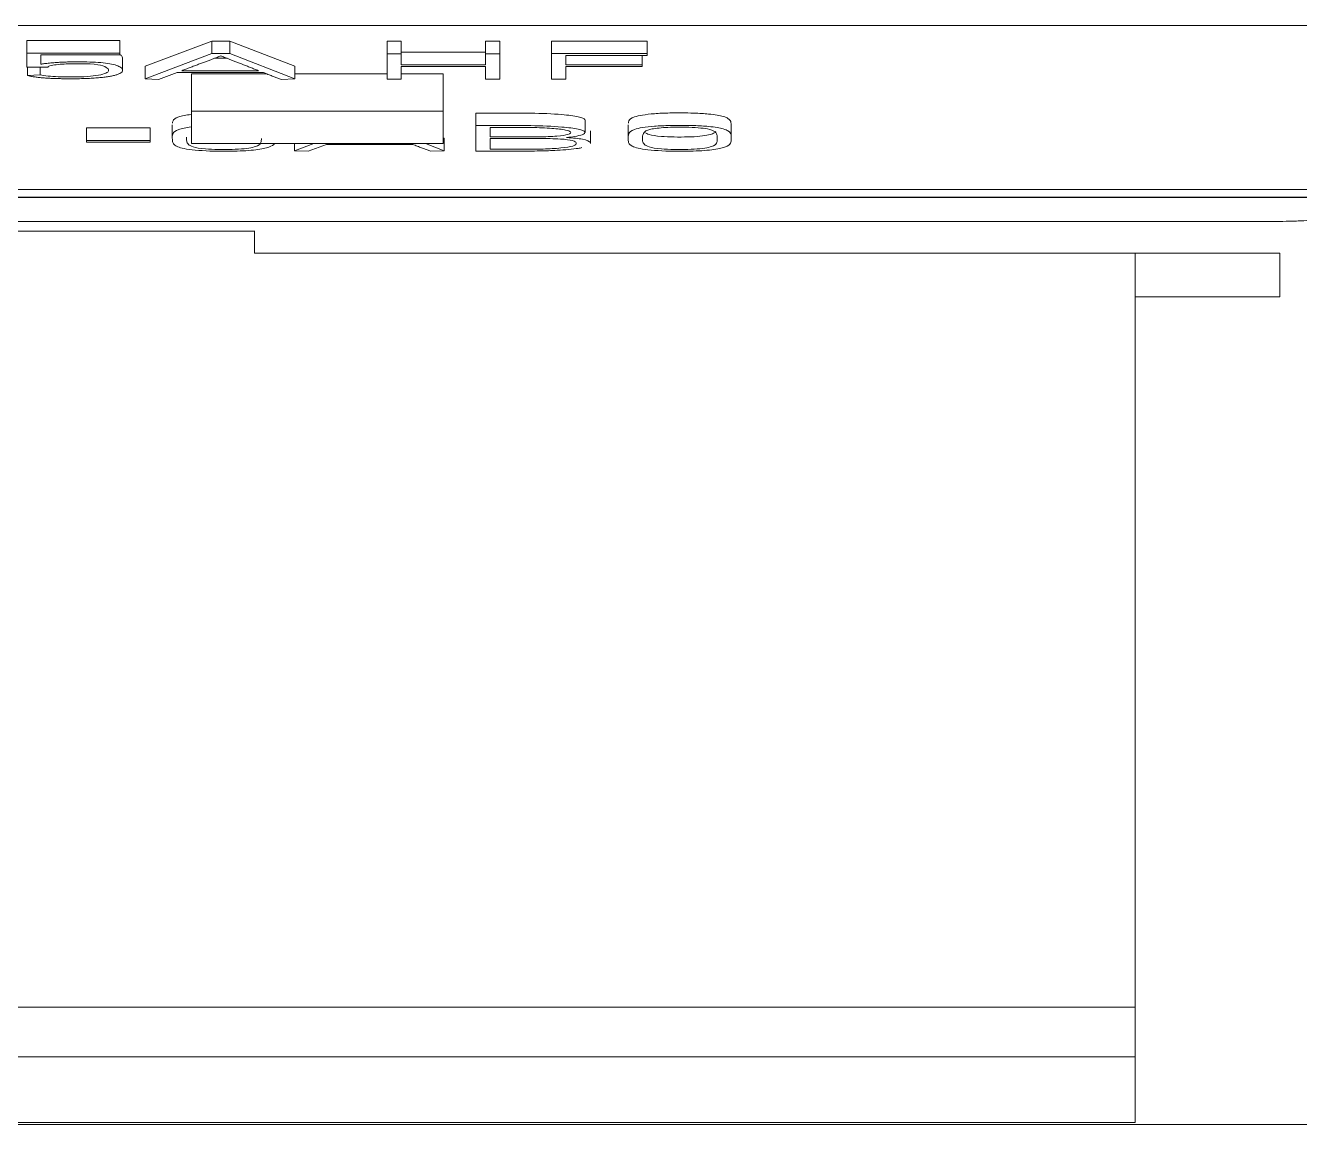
# Model space of a CAD drawing. Header units: millimetres. Extents: x 0 to 594, y 0 to 420.
# Drawn here: x 254.45 to 264.58, y 43.12 to 51.86 of the extents above; entities that cross this region are included whole.
import ezdxf

# ---------------------------------------------------------------- set-up
doc = ezdxf.new("R2010")
doc.units = ezdxf.units.MM
doc.layers.add('1', color=7, linetype='Continuous')

msp = doc.modelspace()

# ---------------------------------------------------------------- linework, layer by layer
at = {"layer": '1', "color": 7, "linetype": 'Continuous', "lineweight": 13}
for p, q in [((265.171, 51.859), (240.371, 51.859)), ((254.462, 51.64), (254.462, 51.74)), ((254.462, 51.74), (255.201, 51.74)), ((255.201, 51.64), (255.201, 51.74)), ((255.933, 51.735), (255.403, 51.535)), ((256.075, 51.735), (255.933, 51.735)), ((255.933, 51.636), (255.933, 51.735)), ((256.592, 51.535), (256.075, 51.735)), ((256.075, 51.636), (256.075, 51.735)), ((257.438, 51.735), (257.327, 51.735)), ((257.327, 51.635), (257.327, 51.735)), ((257.438, 51.635), (257.438, 51.735)), ((258.221, 51.735), (258.108, 51.735)), ((258.108, 51.635), (258.108, 51.735)), ((258.221, 51.635), (258.221, 51.735)), ((258.632, 51.636), (258.632, 51.735)), ((259.393, 51.735), (258.632, 51.735)), ((259.393, 51.636), (259.393, 51.735)), ((254.462, 51.529), (254.462, 51.64)), ((254.462, 51.64), (255.201, 51.64)), ((254.573, 51.626), (254.573, 51.551)), ((255.201, 51.626), (254.573, 51.626)), ((255.201, 51.64), (255.201, 51.626)), ((255.223, 51.502), (255.223, 51.602)), ((255.933, 51.636), (255.403, 51.435)), ((256.075, 51.636), (255.933, 51.636)), ((256.051, 51.599), (255.956, 51.599)), ((256.592, 51.435), (256.075, 51.636)), ((257.327, 51.635), (257.327, 51.433)), ((257.438, 51.635), (257.327, 51.635)), ((258.108, 51.647), (257.438, 51.647)), ((257.438, 51.547), (257.438, 51.635)), ((258.221, 51.635), (258.108, 51.635)), ((258.108, 51.635), (258.108, 51.547)), ((258.221, 51.433), (258.221, 51.635)), ((258.632, 51.636), (258.632, 51.433)), ((259.393, 51.636), (258.632, 51.636)), ((258.745, 51.547), (258.745, 51.621)), ((258.745, 51.621), (259.393, 51.621)), ((259.353, 51.547), (259.353, 51.621)), ((259.393, 51.621), (259.393, 51.636)), ((254.63, 51.529), (254.462, 51.529)), ((254.466, 51.462), (254.466, 51.529)), ((254.466, 51.462), (254.568, 51.468)), ((254.568, 51.468), (254.568, 51.529)), ((255.403, 51.435), (255.403, 51.535)), ((255.509, 51.431), (255.656, 51.486)), ((255.656, 51.486), (256.342, 51.486)), ((256.304, 51.5), (255.694, 51.5)), ((255.771, 51.177), (255.771, 51.475)), ((256.369, 51.475), (255.771, 51.475)), ((256.592, 51.435), (256.592, 51.535)), ((257.327, 51.475), (256.592, 51.475)), ((258.108, 51.547), (257.438, 51.547)), ((257.438, 51.433), (257.438, 51.533)), ((257.438, 51.533), (258.108, 51.533)), ((257.771, 51.475), (257.438, 51.475)), ((257.771, 51.177), (257.771, 51.475)), ((258.108, 51.533), (258.108, 51.433)), ((259.353, 51.547), (258.745, 51.547)), ((258.745, 51.433), (258.745, 51.533)), ((258.745, 51.533), (259.353, 51.533)), ((259.353, 51.533), (259.353, 51.547)), ((255.403, 51.435), (255.509, 51.431)), ((256.484, 51.431), (256.592, 51.435)), ((257.327, 51.433), (257.438, 51.433)), ((258.108, 51.433), (258.221, 51.433)), ((258.632, 51.433), (258.745, 51.433)), ((255.771, 51.177), (255.771, 50.921)), ((257.771, 51.177), (255.771, 51.177)), ((257.771, 50.921), (257.771, 51.177)), ((258.03, 51.064), (258.03, 51.163)), ((255.443, 51.045), (254.937, 51.045)), ((254.937, 50.946), (254.937, 51.045)), ((255.443, 50.946), (255.443, 51.045)), ((255.618, 51.069), (255.618, 50.97)), ((258.03, 50.861), (258.03, 51.064)), ((258.144, 51.049), (258.144, 50.975)), ((258.899, 51.008), (258.899, 51.107)), ((259.242, 51.069), (259.242, 50.97)), ((260.061, 50.966), (260.061, 51.065)), ((254.937, 50.946), (254.937, 50.931)), ((255.443, 50.946), (254.937, 50.946)), ((255.443, 50.931), (255.443, 50.946)), ((257.78, 50.963), (257.771, 50.967)), ((257.78, 50.864), (257.78, 50.963)), ((258.144, 50.961), (258.144, 50.875)), ((258.943, 50.922), (258.943, 51.021)), ((254.937, 50.931), (255.443, 50.931)), ((255.771, 50.921), (257.771, 50.921)), ((256.59, 50.864), (256.59, 50.921)), ((256.742, 50.921), (256.59, 50.864)), ((256.59, 50.864), (256.697, 50.859)), ((256.697, 50.859), (256.843, 50.914)), ((256.843, 50.914), (257.529, 50.914)), ((257.78, 50.864), (257.631, 50.921)), ((257.671, 50.859), (257.78, 50.864)), ((265.171, 50.556), (240.371, 50.556)), ((241.271, 50.3), (264.271, 50.3)), ((264.275, 50.3), (264.275, 50.3)), ((256.271, 50.225), (249.271, 50.225)), ((264.421, 50.049), (256.271, 50.049)), ((263.271, 49.701), (263.271, 50.049)), ((264.421, 49.701), (264.421, 50.049)), ((264.421, 49.701), (263.271, 49.701)), ((263.271, 44.056), (242.271, 44.056)), ((263.271, 43.66), (242.271, 43.66)), ((263.271, 43.138), (242.271, 43.138)), ((260.371, 43.122), (265.871, 43.122))]:
    msp.add_line(p, q, dxfattribs=at)
at = {"layer": '1', "color": 7, "linetype": 'Continuous', "lineweight": 25}
msp.add_line((265.271, 50.492), (240.271, 50.492), dxfattribs=at)
at = {"layer": '1', "color": 7, "linetype": 'Continuous', "lineweight": 13}
for points, knots in [([(254.573, 51.551), (254.577, 51.552), (254.587, 51.554), (254.603, 51.556), (254.621, 51.558), (254.642, 51.561), (254.664, 51.563), (254.688, 51.564), (254.715, 51.566), (254.744, 51.568), (254.776, 51.569), (254.811, 51.57), (254.848, 51.57), (254.908, 51.57), (254.987, 51.569), (255.075, 51.563), (255.142, 51.552), (255.19, 51.538), (255.218, 51.521), (255.225, 51.505), (255.221, 51.492), (255.211, 51.483), (255.194, 51.474), (255.172, 51.466), (255.145, 51.459), (255.112, 51.453), (255.075, 51.448), (255.033, 51.444), (254.986, 51.44), (254.935, 51.438), (254.881, 51.436), (254.838, 51.436), (254.804, 51.436), (254.78, 51.436), (254.751, 51.436), (254.72, 51.437), (254.687, 51.438), (254.653, 51.439), (254.618, 51.441), (254.584, 51.443), (254.55, 51.447), (254.518, 51.451), (254.49, 51.456), (254.474, 51.46), (254.466, 51.462)], [0, 0, 0, 0, 0.010575, 0.021534, 0.032937, 0.044729, 0.056875, 0.069452, 0.0826, 0.096505, 0.111279, 0.126985, 0.143702, 0.161538, 0.205913, 0.248141, 0.293825, 0.346182, 0.40699, 0.478261, 0.512629, 0.544859, 0.575282, 0.604004, 0.631084, 0.6569, 0.681684, 0.705765, 0.729734, 0.753772, 0.778045, 0.803118, 0.812005, 0.822876, 0.835737, 0.849942, 0.864952, 0.880894, 0.897668, 0.915306, 0.934053, 0.954105, 0.975931, 1, 1, 1, 1]), ([(254.568, 51.468), (254.584, 51.464), (254.622, 51.457), (254.716, 51.451), (254.816, 51.45), (254.926, 51.451), (255.023, 51.461), (255.085, 51.476), (255.116, 51.495), (255.11, 51.516), (255.082, 51.537), (254.987, 51.556), (254.835, 51.556), (254.722, 51.552), (254.646, 51.541), (254.631, 51.533), (254.63, 51.529)], [0, 0, 0, 0, 0.059022, 0.110017, 0.175174, 0.228533, 0.294979, 0.374406, 0.452147, 0.547151, 0.653629, 0.744768, 0.81483, 0.893356, 0.941956, 1, 1, 1, 1]), ([(255.206, 51.626), (255.209, 51.624), (255.219, 51.616), (255.223, 51.608), (255.223, 51.602)], [0, 0, 0, 0, 0.217963, 1, 1, 1, 1]), ([(255.694, 51.5), (255.704, 51.504), (255.726, 51.513), (255.76, 51.525), (255.793, 51.538), (255.826, 51.551), (255.858, 51.562), (255.888, 51.574), (255.916, 51.584), (255.941, 51.594), (255.963, 51.602), (255.981, 51.609), (255.994, 51.614), (256.001, 51.617), (256.004, 51.618)], [0, 0, 0, 0, 0.106118, 0.213594, 0.322428, 0.429305, 0.530911, 0.627246, 0.716632, 0.797389, 0.869519, 0.929228, 0.972722, 1, 1, 1, 1]), ([(256.004, 51.618), (256.007, 51.617), (256.014, 51.614), (256.027, 51.609), (256.044, 51.602), (256.065, 51.594), (256.089, 51.584), (256.116, 51.574), (256.145, 51.562), (256.175, 51.551), (256.207, 51.538), (256.24, 51.525), (256.272, 51.513), (256.293, 51.504), (256.304, 51.5)], [0, 0, 0, 0, 0.027336, 0.070868, 0.130595, 0.202708, 0.283396, 0.372662, 0.4689, 0.570509, 0.677489, 0.786433, 0.893936, 1, 1, 1, 1]), ([(256.342, 51.486), (256.348, 51.483), (256.36, 51.478), (256.378, 51.471), (256.395, 51.464), (256.412, 51.458), (256.427, 51.452), (256.442, 51.447), (256.457, 51.441), (256.471, 51.436), (256.479, 51.433), (256.484, 51.431)], [0, 0, 0, 0, 0.138948, 0.27018, 0.393699, 0.508312, 0.612826, 0.707241, 0.810993, 0.908573, 1, 1, 1, 1]), ([(255.769, 51.152), (255.726, 51.147), (255.645, 51.13), (255.624, 51.106), (255.62, 51.089), (255.619, 51.084)], [0, 0, 0, 0, 0.321804, 0.773935, 1, 1, 1, 1]), ([(258.03, 51.163), (258.09, 51.163), (258.236, 51.163), (258.468, 51.164), (258.703, 51.155), (258.858, 51.135), (258.896, 51.118), (258.898, 51.109), (258.899, 51.108)], [0, 0, 0, 0, 0.160794, 0.396669, 0.631844, 0.802858, 0.972626, 1, 1, 1, 1]), ([(259.572, 51.164), (259.529, 51.163), (259.405, 51.157), (259.271, 51.133), (259.248, 51.106), (259.244, 51.089), (259.243, 51.084)], [0, 0, 0, 0, 0.166667, 0.5, 0.833333, 1, 1, 1, 1]), ([(260.061, 51.065), (260.061, 51.073), (260.06, 51.091), (260.05, 51.116), (259.997, 51.139), (259.906, 51.155), (259.746, 51.165), (259.635, 51.165), (259.572, 51.164)], [0, 0, 0, 0, 0.170174, 0.407267, 0.525814, 0.703633, 0.82218, 1, 1, 1, 1]), ([(255.769, 51.053), (255.726, 51.048), (255.645, 51.03), (255.615, 50.995), (255.619, 50.958), (255.619, 50.925), (255.648, 50.898), (255.708, 50.877), (255.89, 50.86), (256.093, 50.857), (256.296, 50.869), (256.402, 50.893), (256.424, 50.911), (256.43, 50.921)], [0, 0, 0, 0, 0.073929, 0.177798, 0.333602, 0.437471, 0.489405, 0.593274, 0.645209, 0.749078, 0.82698, 0.904882, 1, 1, 1, 1]), ([(258.03, 51.064), (258.09, 51.064), (258.236, 51.063), (258.468, 51.065), (258.703, 51.056), (258.858, 51.036), (258.908, 51.013), (258.89, 50.992), (258.827, 50.978), (258.776, 50.971), (258.752, 50.969)], [0, 0, 0, 0, 0.121799, 0.300471, 0.478612, 0.608153, 0.736749, 0.853072, 0.938599, 1, 1, 1, 1]), ([(258.144, 50.975), (258.192, 50.975), (258.277, 50.975), (258.407, 50.975), (258.536, 50.974), (258.681, 50.977), (258.779, 50.993), (258.794, 51.012), (258.751, 51.03), (258.636, 51.043), (258.462, 51.05), (258.294, 51.049), (258.184, 51.049), (258.144, 51.049)], [0, 0, 0, 0, 0.089881, 0.159215, 0.241238, 0.333496, 0.41712, 0.515535, 0.593949, 0.688978, 0.794399, 0.924872, 1, 1, 1, 1]), ([(259.572, 51.064), (259.529, 51.063), (259.405, 51.058), (259.271, 51.034), (259.239, 50.995), (259.243, 50.958), (259.242, 50.925), (259.272, 50.898), (259.332, 50.877), (259.514, 50.86), (259.716, 50.857), (259.92, 50.869), (260.03, 50.894), (260.061, 50.924), (260.061, 50.957), (260.062, 50.989), (260.05, 51.016), (259.997, 51.04), (259.906, 51.056), (259.746, 51.066), (259.635, 51.066), (259.572, 51.064)], [0, 0, 0, 0, 0.03125, 0.09375, 0.15625, 0.25, 0.3125, 0.34375, 0.40625, 0.4375, 0.5, 0.546875, 0.59375, 0.65625, 0.71875, 0.78125, 0.84375, 0.875, 0.921875, 0.953125, 1, 1, 1, 1]), ([(259.798, 51.046), (259.768, 51.049), (259.679, 51.052), (259.534, 51.051), (259.391, 51.033), (259.366, 51.008), (259.353, 50.982), (259.356, 50.959), (259.356, 50.936), (259.365, 50.916), (259.398, 50.894), (259.482, 50.878), (259.642, 50.872), (259.834, 50.876), (259.935, 50.904), (259.95, 50.934), (259.95, 50.966), (259.948, 50.995), (259.933, 51.018), (259.89, 51.035), (259.828, 51.044), (259.798, 51.046)], [0, 0, 0, 0, 0.03125, 0.078125, 0.125, 0.1875, 0.25, 0.3125, 0.34375, 0.40625, 0.453125, 0.5, 0.53125, 0.59375, 0.65625, 0.71875, 0.8125, 0.875, 0.921875, 0.96875, 1, 1, 1, 1]), ([(255.731, 50.971), (255.731, 50.966), (255.732, 50.955), (255.732, 50.936), (255.741, 50.916), (255.774, 50.894), (255.858, 50.878), (256.018, 50.872), (256.21, 50.876), (256.311, 50.904), (256.325, 50.931), (256.326, 50.95), (256.326, 50.96)], [0, 0, 0, 0, 0.075503, 0.136245, 0.257729, 0.348843, 0.439956, 0.500699, 0.622183, 0.743668, 0.865152, 1, 1, 1, 1]), ([(258.144, 50.875), (258.183, 50.875), (258.287, 50.875), (258.427, 50.875), (258.58, 50.877), (258.714, 50.884), (258.823, 50.902), (258.835, 50.924), (258.814, 50.944), (258.701, 50.96), (258.523, 50.961), (258.338, 50.961), (258.208, 50.961), (258.144, 50.961)], [0, 0, 0, 0, 0.066156, 0.175169, 0.23737, 0.32413, 0.412445, 0.52466, 0.605148, 0.683631, 0.78156, 0.89078, 1, 1, 1, 1]), ([(258.752, 50.969), (258.805, 50.965), (258.903, 50.955), (258.939, 50.936), (258.943, 50.924), (258.943, 50.922)], [0, 0, 0, 0, 0.388528, 0.89, 1, 1, 1, 1]), ([(259.379, 51.007), (259.385, 51.002), (259.408, 50.991), (259.482, 50.977), (259.642, 50.971), (259.834, 50.975), (259.918, 50.998), (259.936, 51.012), (259.939, 51.016)], [0, 0, 0, 0, 0.120999, 0.29653, 0.413551, 0.647592, 0.881634, 1, 1, 1, 1]), ([(257.529, 50.914), (257.535, 50.912), (257.547, 50.907), (257.565, 50.9), (257.583, 50.893), (257.599, 50.887), (257.614, 50.881), (257.629, 50.875), (257.644, 50.87), (257.658, 50.865), (257.667, 50.861), (257.671, 50.859)], [0, 0, 0, 0, 0.138948, 0.27018, 0.393699, 0.508312, 0.612826, 0.707241, 0.810993, 0.908573, 1, 1, 1, 1]), ([(258.874, 50.888), (258.865, 50.886), (258.816, 50.877), (258.698, 50.867), (258.533, 50.861), (258.374, 50.861), (258.205, 50.861), (258.089, 50.861), (258.03, 50.861)], [0, 0, 0, 0, 0.056057, 0.283062, 0.442181, 0.616774, 0.808387, 1, 1, 1, 1]), ([(265.271, 50.421), (265.271, 50.413), (265.264, 50.405), (265.245, 50.393), (265.237, 50.39), (265.219, 50.382), (265.208, 50.378), (265.17, 50.367), (265.14, 50.36), (265.087, 50.35), (265.067, 50.347), (265.026, 50.341), (265.004, 50.338), (264.936, 50.33), (264.885, 50.325), (264.804, 50.318), (264.775, 50.316), (264.718, 50.312), (264.659, 50.309), (264.598, 50.306), (264.551, 50.305), (264.535, 50.304), (264.503, 50.303), (264.487, 50.303), (264.406, 50.301), (264.341, 50.3), (264.275, 50.3)], [0, 0, 0, 0, 0.125, 0.125, 0.1875, 0.1875, 0.25, 0.25, 0.375, 0.375, 0.4375, 0.4375, 0.5, 0.5, 0.625, 0.625, 0.6875, 0.6875, 0.75, 0.8125, 0.8125, 0.84375, 0.84375, 0.875, 0.875, 1, 1, 1, 1]), ([(263.271, 49.701), (263.271, 49.468), (263.271, 48.509), (263.271, 47.205), (263.271, 46.008), (263.271, 45.011), (263.271, 44.217), (263.271, 43.609), (263.271, 43.287), (263.271, 43.17), (263.271, 43.142), (263.271, 43.138)], [0, 0, 0, 0, 0.055935, 0.236292, 0.362833, 0.457376, 0.627551, 0.756032, 0.883059, 0.978086, 1, 1, 1, 1]), ([(247.705, 43.122), (247.84, 43.122), (247.975, 43.122), (250.168, 43.122), (252.219, 43.122), (256.306, 43.122), (258.342, 43.122), (260.371, 43.122)], [0, 0, 0, 0, 0.03177, 0.03177, 0.515885, 0.515885, 1, 1, 1, 1])]:
    msp.add_open_spline(points, degree=3, knots=knots, dxfattribs=at)
for points in [[(264.271, 50.3), (264.272, 50.3), (264.273, 50.3), (264.275, 50.3)], [(256.271, 50.049), (256.271, 50.108), (256.271, 50.166), (256.271, 50.226)]]:
    msp.add_open_spline(points, degree=3, dxfattribs=at)

doc.saveas('drawing.dxf')
